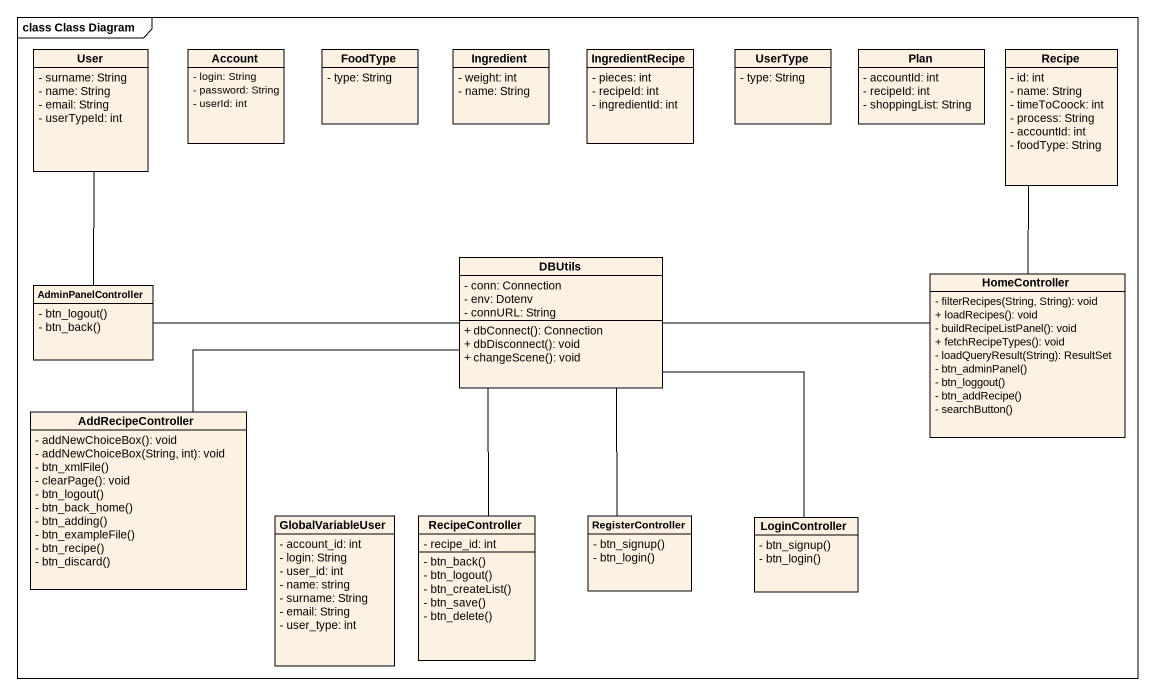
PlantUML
@startuml
mainframe class Class Diagram
hide circle
hide empty members
skinparam classAttributeIconSize 0
class User {
  - surname: String
  - name: String
  - email: String
  - userTypeId: int
}
class Account {
  - login: String
  - password: String
  - userId: int
}
class FoodType {
  - type: String
}
class Ingredient {
  - weight: int
  - name: String
}
class IngredientRecipe {
  - pieces: int
  - recipeId: int
  - ingredientId: int
}
class UserType {
  - type: String
}
class Plan {
  - accountId: int
  - recipeId: int
  - shoppingList: String
}
class Recipe {
  - id: int
  - name: String
  - timeToCoock: int
  - process: String
  - accountId: int
  - foodType: String
}
class AdminPanelController {
  - btn_logout()
  - btn_back()
}
class DBUtils {
  - conn: Connection
  - env: Dotenv
  - connURL: String
  + dbConnect(): Connection
  + dbDisconnect(): void
  + changeScene(): void
}
class HomeController {
  - filterRecipes(String, String): void
  + loadRecipes(): void
  - buildRecipeListPanel(): void
  + fetchRecipeTypes(): void
  - loadQueryResult(String): ResultSet
  - btn_adminPanel()
  - btn_loggout()
  - btn_addRecipe()
  - searchButton()
}
class AddRecipeController {
  - addNewChoiceBox(): void
  - addNewChoiceBox(String, int): void
  - btn_xmlFile()
  - clearPage(): void
  - btn_logout()
  - btn_back_home()
  - btn_adding()
  - btn_exampleFile()
  - btn_recipe()
  - btn_discard()
}
class GlobalVariableUser {
  - account_id: int
  - login: String
  - user_id: int
  - name: string
  - surname: String
  - email: String
  - user_type: int
}
class RecipeController {
  - recipe_id: int
  - btn_back()
  - btn_logout()
  - btn_createList()
  - btn_save()
  - btn_delete()
}
class RegisterController {
  - btn_signup()
  - btn_login()
}
class LoginController {
  - btn_signup()
  - btn_login()
}
User -- AdminPanelController
Recipe -- HomeController
AdminPanelController -right- DBUtils
HomeController -left- DBUtils
AddRecipeController -right- DBUtils
RecipeController -up- DBUtils
RegisterController -up- DBUtils
LoginController -up- DBUtils
@enduml
